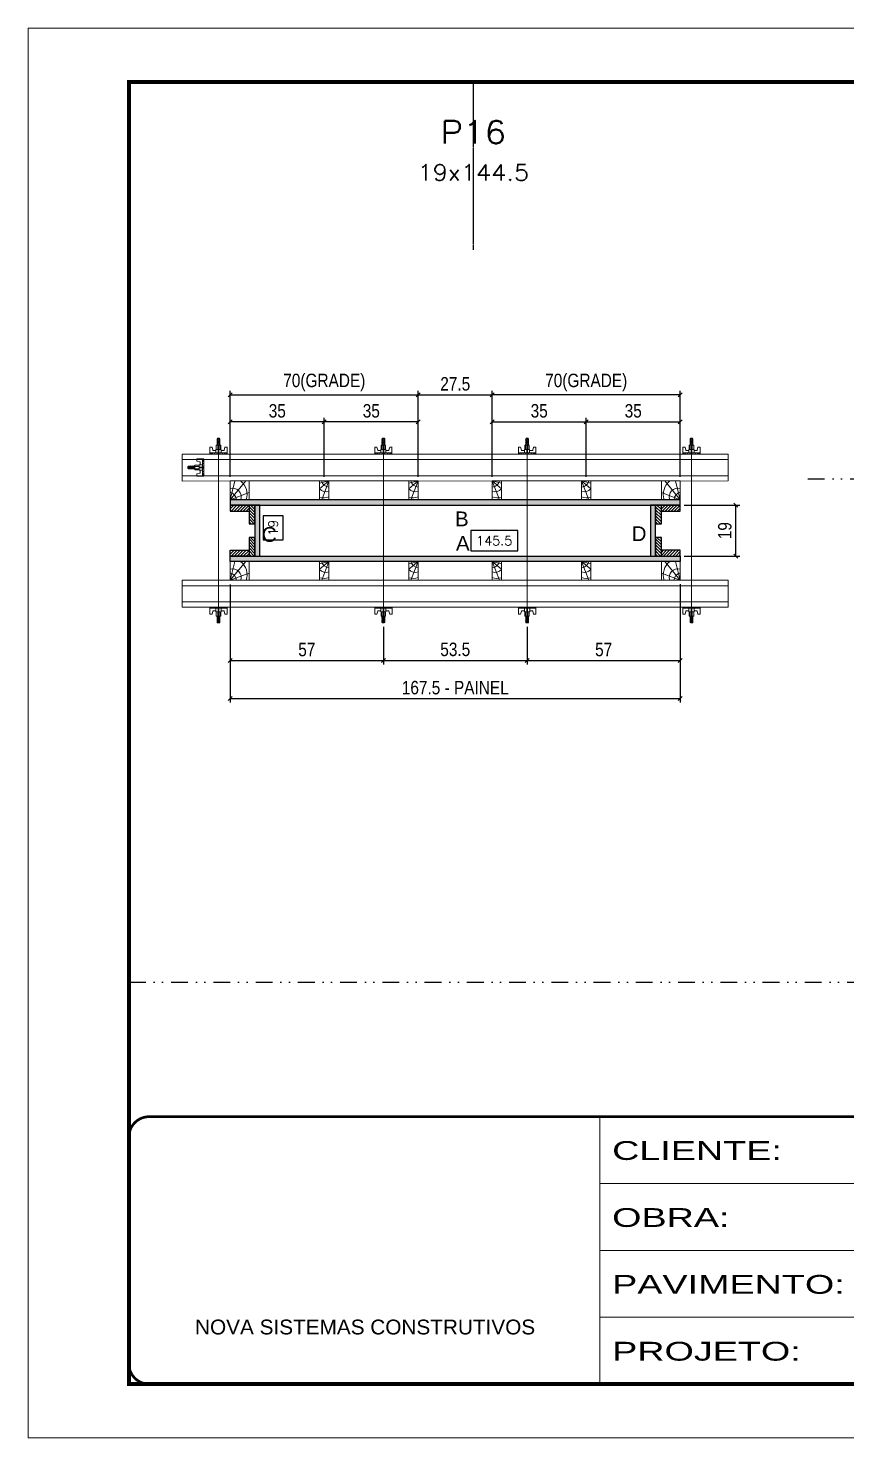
# Model space of a CAD drawing. Extents: x 14400 to 27878, y -21631 to 6985.
# Drawn here: x 19182 to 19791, y -957 to 93 of the extents above; entities that cross this region are included whole.
import ezdxf
from ezdxf.enums import TextEntityAlignment as Align

# ---------------------------------------------------------------- set-up
doc = ezdxf.new("R2010")
doc.units = 0
for name, pattern in [('CONTINUO', [0]), ('DASHED', [0.75, 0.5, -0.25]), ('DIVIDE2', [0.625, 0.25, -0.125, 0, -0.125, 0, -0.125]), ('HIDDEN', [0.375, 0.25, -0.125])]:
    doc.linetypes.add(name, pattern=pattern)
for name, color, linetype in [('CHAPA', 1, 'Continuous'), ('COTA', 241, 'Continuous'), ('MEIO_PONT', 93, 'Continuous'), ('Nível', 160, 'Continuous'), ('SARRAFO', 251, 'Continuous'), ('Texto de Titulo', 7, 'Continuous'), ('Texto Qtd Sarr', 242, 'Continuous'), ('TEXTO_GERAL', 7, 'Continuous')]:
    doc.layers.add(name, color=color, linetype=linetype)
for name, color, linetype, lineweight in [('Folhas', 255, 'Continuous', 9), ('Hachura', 251, 'Continuous', 9), ('Madeira', 126, 'Continuous', 18), ('Perfil Metálico', 224, 'Continuous', 18), ('SARRAFO DE PRESSAO', 251, 'DASHED', 9), ('Texto Seção', 7, 'Continuous', 15)]:
    doc.layers.add(name, color=color, linetype=linetype, lineweight=lineweight)
doc.styles.add('ARIAL', font='arial.ttf')
doc.styles.add('COTA TECNICA 2X', font='techl___.ttf', dxfattribs={"height": 10})
doc.styles.add('ROMANS', font='romans.shx')
doc.styles.add('Tecnologia', font='')
doc.styles.get('Tecnologia').set_extended_font_data('Forgotten Futurist')
doc.dimstyles.new('SECAO PILAR', dxfattribs={"dimtxt": 10, "dimasz": 3, "dimexe": 3, "dimexo": 3, "dimgap": 3, "dimtad": 1, "dimdec": 1, "dimlfac": 0.5, "dimzin": 12, "dimdsep": 46, "dimtxsty": 'COTA TECNICA 2X', "dimblk1": 'OBLIQUE', "dimblk2": 'OBLIQUE', "dimsah": 1, "dimcen": 0.9, "dimclrd": 256, "dimclre": 256, "dimclrt": 256, "dimadec": 1, "dimazin": 3, "dimtfac": 1, "dimtdec": 1, "dimtmove": 0, "dimatfit": 3, "dimfxl": 1, "dimtolj": 1, "dimtzin": 12, "dimarcsym": 0})
doc.dimstyles.new('SECÇÃO 2', dxfattribs={"dimtxt": 7, "dimasz": 6, "dimexe": 0.18, "dimexo": 2, "dimgap": -4, "dimtad": 3, "dimdec": 1, "dimlfac": 0.5, "dimzin": 12, "dimdsep": 46, "dimtxsty": 'ROMANS', "dimblk": 'ARCHTICK', "dimcen": 0.09, "dimse1": 1, "dimse2": 1, "dimsd1": 1, "dimsd2": 1, "dimclrd": 180, "dimclre": 5, "dimclrt": 1, "dimadec": 0, "dimazin": 3, "dimtfac": 1, "dimtdec": 1, "dimtofl": 0, "dimtmove": 0, "dimatfit": 3, "dimldrblk": 'ARCHTICK', "dimfxl": 1, "dimtolj": 1, "dimtzin": 0, "dimarcsym": 0})
pattern_1 = [(225, (10208.4144, -23191.3835), (1.12253202, -1.12253202), [])]

# ---------------------------------------------------------------- blocks, each defined once
blk = doc.blocks.new('9999999999')
at = {"color": 30, "linetype": 'CONTINUO'}
for p, q in [((98564.6, 34230.2), (98564.6, 34429.4)), ((98564.6, 34379.6), (99584, 34379.6)), ((98564.6, 34329.8), (99488, 34329.8)), ((98564.6, 34280), (99488, 34280))]:
    blk.add_line(p, q, dxfattribs=at)
at = {"color": 30, "linetype": 'CONTINUO', "const_width": 2}
blk.add_lwpolyline([(99584, 34230.2), (99584, 34414.4, 0.414214), (99569, 34429.4), (98229, 34429.4, 0.414214), (98214, 34414.4), (98214, 34245.2, 0.414214), (98229, 34230.2), (99584, 34230.2)], format="xyb", dxfattribs=at)
at = {"layer": 'Folhas'}
blk.add_lwpolyline([(98139, 34190.2), (99624, 34190.2), (99624, 35240.2), (98139, 35240.2)], close=True, dxfattribs=at)
at = {"layer": 'Folhas', "color": 30, "const_width": 3}
blk.add_lwpolyline([(98214, 34230.2), (99584, 34230.2), (99584, 35200.2), (98214, 35200.2)], close=True, dxfattribs=at)
at = {"color": 7, "linetype": 'Continuous', "ltscale": 5, "style": 'ARIAL'}
blk.add_text('NOVA SISTEMAS CONSTRUTIVOS', height=11.059, dxfattribs=at).set_placement((98263.2, 34267.2))
at = {"layer": 'Folhas', "color": 7, "style": 'Tecnologia', "width": 1.5}
for s, p in [('CLIENTE:', (98573.7, 34397.2)), ('OBRA:', (98573.7, 34347.3)), ('PAVIMENTO:', (98573.7, 34297.5)), ('PROJETO:', (98573.7, 34247.7))]:
    blk.add_text(s, height=14, dxfattribs=at).set_placement(p)
blk = doc.blocks.new('*D3166')
at = {"layer": 'COTA', "color": 180, "lineweight": -2, "transparency": 16777216}
for p, q in [((19371.8, -269.9), (19356.8, -269.9)), ((19356.8, -269.9), (19356.8, -287.9)), ((19371.8, -287.9), (19371.8, -269.9)), ((19356.8, -287.9), (19371.8, -287.9))]:
    blk.add_line(p, q, dxfattribs=at)
at = {"layer": 'Defpoints', "color": 0, "transparency": 16777216}
for p in [(19371.7, -262), (19371.7, -300), (19375.8, -300)]:
    blk.add_point(p, dxfattribs=at)
at = {"layer": 'COTA', "color": 1, "transparency": 16777216, "insert": (19364.3, -278.9), "char_height": 7, "attachment_point": 5, "rotation": 90, "style": 'ROMANS'}
blk.add_mtext('\\A1;19', dxfattribs=at)
blk = doc.blocks.new('_ArchTick')
at = {"color": 0, "linetype": 'ByBlock', "const_width": 0.15}
blk.add_lwpolyline([(-0.5, -0.5), (0.5, 0.5)], dxfattribs=at)
blk = doc.blocks.new('*D3167')
at = {"layer": 'COTA', "color": 180, "lineweight": -2, "transparency": 16777216}
for p, q in [((19546.4, -281), (19511.4, -281)), ((19511.4, -281), (19511.4, -296)), ((19546.4, -296), (19546.4, -281)), ((19511.4, -296), (19546.4, -296))]:
    blk.add_line(p, q, dxfattribs=at)
at = {"layer": 'Defpoints', "color": 0, "transparency": 16777216}
for p in [(19354.4, -300), (19645.4, -300), (19645.4, -300)]:
    blk.add_point(p, dxfattribs=at)
at = {"layer": 'COTA', "color": 1, "transparency": 16777216, "insert": (19528.9, -288.5), "char_height": 7, "attachment_point": 5, "style": 'ROMANS'}
blk.add_mtext('\\A1;145.5', dxfattribs=at)
blk = doc.blocks.new('_Oblique')
at = {"color": 0, "linetype": 'ByBlock', "lineweight": -2}
blk.add_line((-0.5, -0.5), (0.5, 0.5), dxfattribs=at)
blk = doc.blocks.new('*D3168')
at = {"layer": 'COTA', "lineweight": -2, "transparency": 16777216}
for p, q in [((19332.4, -321), (19332.4, -409.1)), ((19667.4, -320.9), (19667.4, -409.1)), ((19332.4, -406.1), (19667.4, -406.1))]:
    blk.add_line(p, q, dxfattribs=at)
at = {"layer": 'Defpoints', "color": 0, "transparency": 16777216}
for p in [(19332.4, -318), (19667.4, -317.9), (19667.4, -406.1)]:
    blk.add_point(p, dxfattribs=at)
at = {"layer": 'COTA', "lineweight": -2, "transparency": 16777216, "xscale": 3, "yscale": 3, "zscale": 3, "rotation": 180}
blk.add_blockref('_Oblique', (19332.4, -406.1), dxfattribs=at)
at = {"layer": 'COTA', "lineweight": -2, "transparency": 16777216, "xscale": 3, "yscale": 3, "zscale": 3}
blk.add_blockref('_Oblique', (19667.4, -406.1), dxfattribs=at)
at = {"layer": 'COTA', "transparency": 16777216, "insert": (19499.9, -398), "char_height": 10, "attachment_point": 5, "style": 'COTA TECNICA 2X'}
blk.add_mtext('\\A1;167.5 - PAINEL', dxfattribs=at)
blk = doc.blocks.new('*D3169')
at = {"layer": 'COTA', "lineweight": -2, "transparency": 16777216}
for p, q in [((19332.4, -321), (19332.4, -380.7)), ((19446.4, -352.7), (19446.4, -380.7)), ((19332.4, -377.7), (19446.4, -377.7))]:
    blk.add_line(p, q, dxfattribs=at)
at = {"layer": 'Defpoints', "color": 0, "transparency": 16777216}
for p in [(19332.4, -318), (19446.4, -349.7), (19446.4, -377.7)]:
    blk.add_point(p, dxfattribs=at)
at = {"layer": 'COTA', "lineweight": -2, "transparency": 16777216, "xscale": 3, "yscale": 3, "zscale": 3, "rotation": 180}
blk.add_blockref('_Oblique', (19332.4, -377.7), dxfattribs=at)
at = {"layer": 'COTA', "lineweight": -2, "transparency": 16777216, "xscale": 3, "yscale": 3, "zscale": 3}
blk.add_blockref('_Oblique', (19446.4, -377.7), dxfattribs=at)
at = {"layer": 'COTA', "transparency": 16777216, "insert": (19389.4, -369.6), "char_height": 10, "attachment_point": 5, "style": 'COTA TECNICA 2X'}
blk.add_mtext('\\A1;57', dxfattribs=at)
blk = doc.blocks.new('*D3170')
at = {"layer": 'COTA', "lineweight": -2, "transparency": 16777216}
for p, q in [((19667.4, -321), (19667.4, -380.7)), ((19553.4, -352.7), (19553.4, -380.7)), ((19553.4, -377.7), (19667.4, -377.7))]:
    blk.add_line(p, q, dxfattribs=at)
at = {"layer": 'Defpoints', "color": 0, "transparency": 16777216}
for p in [(19667.4, -318), (19553.4, -349.7), (19667.4, -377.7)]:
    blk.add_point(p, dxfattribs=at)
at = {"layer": 'COTA', "lineweight": -2, "transparency": 16777216, "xscale": 3, "yscale": 3, "zscale": 3, "rotation": 180}
blk.add_blockref('_Oblique', (19553.4, -377.7), dxfattribs=at)
at = {"layer": 'COTA', "lineweight": -2, "transparency": 16777216, "xscale": 3, "yscale": 3, "zscale": 3}
blk.add_blockref('_Oblique', (19667.4, -377.7), dxfattribs=at)
at = {"layer": 'COTA', "transparency": 16777216, "insert": (19610.4, -369.6), "char_height": 10, "attachment_point": 5, "style": 'COTA TECNICA 2X'}
blk.add_mtext('\\A1;57', dxfattribs=at)
blk = doc.blocks.new('C')
at = {"layer": 'Hachura', "color": 0}
for p, q in [((0, 3.22), (0, -3.22)), ((0.45, 3.22), (0, 3.22)), ((0.46, 3.16), (0, 3.16)), ((0.46, 3.05), (0, 3.05)), ((0.46, 2.88), (0, 2.88)), ((0, 2.75), (0, -1.16)), ((0.46, 2.65), (0, 2.65)), ((0.46, 2.23), (0, 2.23)), ((0.46, 1.51), (0, 1.51)), ((0.39, 0.49), (0.17, 0.49)), ((0.45, -3.23), (0.45, 3.22)), ((0.45, 3.22), (2.58, 3.22)), ((1.74, 0.97), (0.45, 0.97)), ((1.45, 0.1), (0.45, 0.1)), ((1.35, 1.94), (1.35, 0.96)), ((2.58, 2.39), (1.47, 2.09)), ((1.74, -0.97), (1.74, 0.97)), ((1.74, 0.97), (1.74, 0.84)), ((1.74, 0.97), (1.74, 0.84)), ((1.74, 0.84), (3.35, 0.84)), ((3.35, 0.45), (1.74, 0.45)), ((2.58, 3.22), (2.58, 2.39)), ((3.32, 0.84), (3.32, -0.84)), ((3.35, 0.84), (3.35, -0.84)), ((3.68, 0.45), (3.35, 0.45)), ((3.84, -0.52), (3.35, 0.45)), ((3.35, 0.06), (3.67, -0.57)), ((3.68, 0.45), (4.16, -0.52)), ((3.72, 0.5), (4.25, -0.57)), ((4.37, -0.55), (3.83, 0.53)), ((4.15, 0.45), (3.93, 0.45)), ((4.42, -0.52), (3.93, 0.45)), ((4.15, 0.45), (4.26, 0.45)), ((4.26, 0.45), (4.74, -0.52)), ((4.3, 0.5), (4.83, -0.57)), ((4.95, -0.55), (4.41, 0.53)), ((4.51, 0.45), (4.84, 0.45)), ((5, -0.52), (4.51, 0.45)), ((4.84, 0.45), (5.32, -0.52)), ((4.88, 0.5), (5.41, -0.57)), ((5.53, -0.55), (4.99, 0.53)), ((5.58, -0.52), (5.09, 0.45)), ((5.42, 0.45), (5.09, 0.45)), ((5.58, -0.52), (5.09, 0.45)), ((5.42, 0.45), (5.74, -0.19)), ((5.46, 0.5), (5.74, -0.07)), ((5.74, 0.19), (5.57, 0.53)), ((5.74, 0.32), (5.68, 0.45)), ((5.68, 0.45), (5.74, 0.45)), ((5.74, 0.45), (5.9, 0.29)), ((5.74, 0.45), (5.74, -0.52)), ((5.9, -0.36), (5.9, 0.29)), ((0.45, 0), (0, 0)), ((0.46, -1.52), (0, -1.52)), ((0.46, -2.23), (0, -2.23)), ((0.46, -2.65), (0, -2.65)), ((0.46, -2.88), (0, -2.88)), ((0.46, -3.05), (0, -3.05)), ((0.46, -3.16), (0, -3.16)), ((0, -3.22), (2.57, -3.22)), ((0.08, -0.48), (0.29, -0.48)), ((0.29, -0.48), (0.4, -0.48)), ((0.45, 0), (0.45, -0.97)), ((0.45, -0.16), (1.45, -0.16)), ((0.45, -0.65), (0.45, -0.32)), ((0.45, -3.23), (0.45, -0.65)), ((0.45, -0.97), (1.74, -0.97)), ((1.35, -1.94), (1.35, -0.97)), ((2.58, -2.39), (1.47, -2.1)), ((3.35, -0.32), (1.74, -0.32)), ((3.35, -0.84), (1.74, -0.84)), ((2.58, -3.23), (2.58, -2.39)), ((3.35, -0.07), (3.58, -0.52)), ((3.35, -0.52), (3.58, -0.52)), ((3.84, -0.52), (4.16, -0.52)), ((4.42, -0.52), (4.74, -0.52)), ((4.63, -0.52), (4.74, -0.52)), ((5, -0.52), (5.32, -0.52)), ((5.58, -0.52), (5.74, -0.52)), ((5.74, -0.52), (5.9, -0.36)), ((5.74, -0.52), (5.74, -0.52))]:
    blk.add_line(p, q, dxfattribs=at)
for centre, radius, start, end in [((1.52, 1.94), 0.161, 104.7436, 180), ((1.44, -0.03), 0.129, 272.695, 87.305), ((3.81, 0.39), 0.143, 25.5688, 154.4312), ((4.39, 0.39), 0.143, 25.5688, 154.4312), ((4.97, 0.39), 0.143, 25.5688, 154.4312), ((5.55, 0.39), 0.143, 25.5688, 154.4312), ((0.17, -0.37), 0.174, 221.744, 317.8592), ((1.52, -1.94), 0.161, 180, 255.2564), ((3.71, -0.4), 0.174, 222.1408, 318.256), ((4.29, -0.4), 0.174, 222.1408, 318.256), ((4.87, -0.4), 0.174, 222.1408, 318.256), ((5.45, -0.4), 0.174, 222.1408, 318.256), ((5.61, -0.4), 0.174, 317.8592, 318.256)]:
    blk.add_arc(centre, radius, start, end, dxfattribs=at)
blk = doc.blocks.new('*D3171')
at = {"layer": 'COTA', "lineweight": -2, "transparency": 16777216}
for p, q in [((19446.4, -352.7), (19446.4, -380.7)), ((19553.4, -352.7), (19553.4, -380.7)), ((19446.4, -377.7), (19553.4, -377.7))]:
    blk.add_line(p, q, dxfattribs=at)
at = {"layer": 'Defpoints', "color": 0, "transparency": 16777216}
for p in [(19446.4, -349.7), (19553.4, -349.7), (19553.4, -377.7)]:
    blk.add_point(p, dxfattribs=at)
at = {"layer": 'COTA', "lineweight": -2, "transparency": 16777216, "xscale": 3, "yscale": 3, "zscale": 3, "rotation": 180}
blk.add_blockref('_Oblique', (19446.4, -377.7), dxfattribs=at)
at = {"layer": 'COTA', "lineweight": -2, "transparency": 16777216, "xscale": 3, "yscale": 3, "zscale": 3}
blk.add_blockref('_Oblique', (19553.4, -377.7), dxfattribs=at)
at = {"layer": 'COTA', "transparency": 16777216, "insert": (19499.9, -369.5), "char_height": 10, "attachment_point": 5, "style": 'COTA TECNICA 2X'}
blk.add_mtext('\\A1;53.5', dxfattribs=at)
blk = doc.blocks.new('*D3172')
at = {"layer": 'COTA', "lineweight": -2, "transparency": 16777216}
for p, q in [((19527.4, -241), (19527.4, -197)), ((19597.4, -241), (19597.4, -197)), ((19527.4, -200), (19597.4, -200))]:
    blk.add_line(p, q, dxfattribs=at)
at = {"layer": 'Defpoints', "color": 0, "transparency": 16777216}
for p in [(19597.4, -200), (19527.4, -244), (19597.4, -244)]:
    blk.add_point(p, dxfattribs=at)
at = {"layer": 'COTA', "lineweight": -2, "transparency": 16777216, "xscale": 3, "yscale": 3, "zscale": 3, "rotation": 180}
blk.add_blockref('_Oblique', (19527.4, -200), dxfattribs=at)
at = {"layer": 'COTA', "lineweight": -2, "transparency": 16777216, "xscale": 3, "yscale": 3, "zscale": 3}
blk.add_blockref('_Oblique', (19597.4, -200), dxfattribs=at)
at = {"layer": 'COTA', "transparency": 16777216, "insert": (19562.4, -191.8), "char_height": 10, "attachment_point": 5, "style": 'COTA TECNICA 2X'}
blk.add_mtext('\\A1;35', dxfattribs=at)
blk = doc.blocks.new('*D3173')
at = {"layer": 'COTA', "lineweight": -2, "transparency": 16777216}
for p, q in [((19597.4, -241), (19597.4, -197)), ((19667.4, -241), (19667.4, -197)), ((19597.4, -200), (19667.4, -200))]:
    blk.add_line(p, q, dxfattribs=at)
at = {"layer": 'Defpoints', "color": 0, "transparency": 16777216}
for p in [(19667.4, -200), (19597.4, -244), (19667.4, -244)]:
    blk.add_point(p, dxfattribs=at)
at = {"layer": 'COTA', "lineweight": -2, "transparency": 16777216, "xscale": 3, "yscale": 3, "zscale": 3, "rotation": 180}
blk.add_blockref('_Oblique', (19597.4, -200), dxfattribs=at)
at = {"layer": 'COTA', "lineweight": -2, "transparency": 16777216, "xscale": 3, "yscale": 3, "zscale": 3}
blk.add_blockref('_Oblique', (19667.4, -200), dxfattribs=at)
at = {"layer": 'COTA', "transparency": 16777216, "insert": (19632.4, -191.8), "char_height": 10, "attachment_point": 5, "style": 'COTA TECNICA 2X'}
blk.add_mtext('\\A1;35', dxfattribs=at)
blk = doc.blocks.new('*D3174')
at = {"layer": 'COTA', "lineweight": -2, "transparency": 16777216}
for p, q in [((19527.4, -241), (19527.4, -176.9)), ((19667.4, -241), (19667.4, -176.9)), ((19667.4, -179.9), (19527.4, -179.9))]:
    blk.add_line(p, q, dxfattribs=at)
at = {"layer": 'Defpoints', "color": 0, "transparency": 16777216}
for p in [(19527.4, -179.9), (19527.4, -244), (19667.4, -244)]:
    blk.add_point(p, dxfattribs=at)
at = {"layer": 'COTA', "lineweight": -2, "transparency": 16777216, "xscale": 3, "yscale": 3, "zscale": 3, "rotation": 180}
blk.add_blockref('_Oblique', (19527.4, -179.9), dxfattribs=at)
at = {"layer": 'COTA', "lineweight": -2, "transparency": 16777216, "xscale": 3, "yscale": 3, "zscale": 3}
blk.add_blockref('_Oblique', (19667.4, -179.9), dxfattribs=at)
at = {"layer": 'COTA', "transparency": 16777216, "insert": (19597.4, -170.6), "char_height": 10, "attachment_point": 5, "style": 'COTA TECNICA 2X'}
blk.add_mtext('\\A1;70(GRADE)', dxfattribs=at)
blk = doc.blocks.new('*D3175')
at = {"layer": 'COTA', "lineweight": -2, "transparency": 16777216}
for p, q in [((19670.4, -262), (19711.7, -262)), ((19708.7, -300), (19708.7, -262)), ((19670.4, -300), (19711.7, -300))]:
    blk.add_line(p, q, dxfattribs=at)
at = {"layer": 'Defpoints', "color": 0, "transparency": 16777216}
for p in [(19667.4, -262), (19708.7, -262), (19667.4, -300)]:
    blk.add_point(p, dxfattribs=at)
at = {"layer": 'COTA', "lineweight": -2, "transparency": 16777216, "xscale": 3, "yscale": 3, "zscale": 3}
for p, rotation in [((19708.7, -262), 90), ((19708.7, -300), 270)]:
    blk.add_blockref('_Oblique', p, dxfattribs=dict(at, rotation=rotation))
at = {"layer": 'COTA', "transparency": 16777216, "insert": (19700.6, -281), "char_height": 10, "attachment_point": 5, "rotation": 90, "style": 'COTA TECNICA 2X'}
blk.add_mtext('\\A1;19', dxfattribs=at)
blk = doc.blocks.new('PONTALETE')
at = {"layer": 'Madeira'}
for q in [(2.71, 7), (7, 5.76), (7, 1.74)]:
    blk.add_line((0, 0), q, dxfattribs=at)
blk.add_lwpolyline([(0, 0), (7, 0), (7, 7), (0, 7)], close=True, dxfattribs=at)
for centre, radius, start, end in [((2.04, 0.06), 6.23, 37.2818, 109.0913), ((1.09, 0.9), 3.19, 343.603, 109.9847), ((-0.21, -0.78), 3.09, 14.6322, 86.0383)]:
    blk.add_arc(centre, radius, start, end, dxfattribs=at)
blk = doc.blocks.new('MEIO PONTALETE')
at = {"layer": 'Madeira'}
for q in [(2.71, 7), (3.5, 2.88), (3.5, 0.87)]:
    blk.add_line((0, 0), q, dxfattribs=at)
blk.add_lwpolyline([(0, 0), (3.5, 0), (3.5, 7), (0, 7)], close=True, dxfattribs=at)
for centre, radius, start, end in [((2.04, 0.06), 6.23, 76.4499, 109.0913), ((1.09, 0.9), 3.19, 40.9063, 109.9847), ((-0.21, -0.78), 3.09, 14.6322, 86.0383)]:
    blk.add_arc(centre, radius, start, end, dxfattribs=at)
blk = doc.blocks.new('titulo1')
at = {"layer": 'Defpoints', "color": 252, "linetype": 'HIDDEN', "ltscale": 2}
blk.add_line((0, 0), (0, 125), dxfattribs=at)
at = {"layer": 'Defpoints', "style": 'ROMANS', "oblique": 15}
blk.add_attdef('FOLHA', text='', height=10, dxfattribs=at).set_placement((0, 15.6), align=Align.MIDDLE_CENTER)
at = {"layer": 'Texto Qtd Sarr', "color": 3, "style": 'ROMANS', "oblique": 15}
for tag, height, p in [('TITULO', 17, (0, 71.4)), ('SEÇÃO', 12, (0, 41.5))]:
    blk.add_attdef(tag, text='', height=height, dxfattribs=at).set_placement(p, align=Align.MIDDLE_CENTER)
blk = doc.blocks.new('*D3176')
at = {"layer": 'COTA', "lineweight": -2, "transparency": 16777216}
for p, q in [((19402.4, -241), (19402.4, -197)), ((19472.4, -241), (19472.4, -197)), ((19472.4, -200), (19402.4, -200))]:
    blk.add_line(p, q, dxfattribs=at)
at = {"layer": 'Defpoints', "color": 0, "transparency": 16777216}
for p in [(19402.4, -200), (19402.4, -244), (19472.4, -244)]:
    blk.add_point(p, dxfattribs=at)
at = {"layer": 'COTA', "lineweight": -2, "transparency": 16777216, "xscale": 3, "yscale": 3, "zscale": 3, "rotation": 180}
blk.add_blockref('_Oblique', (19402.4, -200), dxfattribs=at)
at = {"layer": 'COTA', "lineweight": -2, "transparency": 16777216, "xscale": 3, "yscale": 3, "zscale": 3}
blk.add_blockref('_Oblique', (19472.4, -200), dxfattribs=at)
at = {"layer": 'COTA', "transparency": 16777216, "insert": (19437.4, -191.8), "char_height": 10, "attachment_point": 5, "style": 'COTA TECNICA 2X'}
blk.add_mtext('\\A1;35', dxfattribs=at)
blk = doc.blocks.new('*D3177')
at = {"layer": 'COTA', "lineweight": -2, "transparency": 16777216}
for p, q in [((19332.4, -241), (19332.4, -197)), ((19402.4, -241), (19402.4, -197)), ((19402.4, -200), (19332.4, -200))]:
    blk.add_line(p, q, dxfattribs=at)
at = {"layer": 'Defpoints', "color": 0, "transparency": 16777216}
for p in [(19332.4, -200), (19332.4, -244), (19402.4, -244)]:
    blk.add_point(p, dxfattribs=at)
at = {"layer": 'COTA', "lineweight": -2, "transparency": 16777216, "xscale": 3, "yscale": 3, "zscale": 3, "rotation": 180}
blk.add_blockref('_Oblique', (19332.4, -200), dxfattribs=at)
at = {"layer": 'COTA', "lineweight": -2, "transparency": 16777216, "xscale": 3, "yscale": 3, "zscale": 3}
blk.add_blockref('_Oblique', (19402.4, -200), dxfattribs=at)
at = {"layer": 'COTA', "transparency": 16777216, "insert": (19367.4, -191.8), "char_height": 10, "attachment_point": 5, "style": 'COTA TECNICA 2X'}
blk.add_mtext('\\A1;35', dxfattribs=at)
blk = doc.blocks.new('*D3178')
at = {"layer": 'COTA', "lineweight": -2, "transparency": 16777216}
for p, q in [((19332.4, -241), (19332.4, -176.9)), ((19472.4, -241), (19472.4, -176.9)), ((19332.4, -179.9), (19472.4, -179.9))]:
    blk.add_line(p, q, dxfattribs=at)
at = {"layer": 'Defpoints', "color": 0, "transparency": 16777216}
for p in [(19472.4, -179.9), (19332.4, -244), (19472.4, -244)]:
    blk.add_point(p, dxfattribs=at)
at = {"layer": 'COTA', "lineweight": -2, "transparency": 16777216, "xscale": 3, "yscale": 3, "zscale": 3, "rotation": 180}
blk.add_blockref('_Oblique', (19332.4, -179.9), dxfattribs=at)
at = {"layer": 'COTA', "lineweight": -2, "transparency": 16777216, "xscale": 3, "yscale": 3, "zscale": 3}
blk.add_blockref('_Oblique', (19472.4, -179.9), dxfattribs=at)
at = {"layer": 'COTA', "transparency": 16777216, "insert": (19402.4, -170.6), "char_height": 10, "attachment_point": 5, "style": 'COTA TECNICA 2X'}
blk.add_mtext('\\A1;70(GRADE)', dxfattribs=at)
blk = doc.blocks.new('*D3179')
at = {"layer": 'COTA', "lineweight": -2, "transparency": 16777216}
for p, q in [((19472.4, -241), (19472.4, -176.9)), ((19527.4, -241), (19527.4, -176.9)), ((19472.4, -179.9), (19527.4, -179.9))]:
    blk.add_line(p, q, dxfattribs=at)
at = {"layer": 'Defpoints', "color": 0, "transparency": 16777216}
for p in [(19527.4, -179.9), (19472.4, -244), (19527.4, -244)]:
    blk.add_point(p, dxfattribs=at)
at = {"layer": 'COTA', "lineweight": -2, "transparency": 16777216, "xscale": 3, "yscale": 3, "zscale": 3, "rotation": 180}
blk.add_blockref('_Oblique', (19472.4, -179.9), dxfattribs=at)
at = {"layer": 'COTA', "lineweight": -2, "transparency": 16777216, "xscale": 3, "yscale": 3, "zscale": 3}
blk.add_blockref('_Oblique', (19527.4, -179.9), dxfattribs=at)
at = {"layer": 'COTA', "transparency": 16777216, "insert": (19499.9, -171.7), "char_height": 10, "attachment_point": 5, "style": 'COTA TECNICA 2X'}
blk.add_mtext('\\A1;27.5', dxfattribs=at)

msp = doc.modelspace()

# ---------------------------------------------------------------- hatches: boundary and pattern name
at = {"layer": 'Hachura'}
h = msp.add_hatch(color=256, dxfattribs=at)
h.dxf.hatch_style = 1
h.paths.add_polyline_path([(19667.37, -261.98), (19667.37, -257.98), (19332.37, -257.98), (19332.37, -261.98)])
h = msp.add_hatch(dxfattribs=at)
h.set_pattern_fill('ANSI31', color=256, scale=0.5, angle=180, style=0)
h.set_pattern_definition(pattern_1)
h.paths.add_polyline_path([(19346.37, -261.98), (19346.37, -266.38), (19332.37, -266.38), (19332.37, -261.98)])
h = msp.add_hatch(dxfattribs=at)
h.set_pattern_fill('ANSI31', color=256, scale=0.5, angle=270, style=0)
h.set_pattern_definition([(315, (42242.1744, -9764.9272), (1.12253202, 1.12253202), [])])
h.paths.add_polyline_path([(19350.77, -275.98), (19346.37, -275.98), (19346.37, -261.98), (19350.77, -261.98)])
h = msp.add_hatch(color=256, dxfattribs=at)
h.dxf.hatch_style = 1
h.paths.add_polyline_path([(19350.77, -299.98), (19354.37, -299.98), (19354.37, -261.98), (19350.77, -261.98)])
h = msp.add_hatch(color=256, dxfattribs=at)
h.dxf.hatch_style = 1
h.paths.add_polyline_path([(19645.37, -299.98), (19648.97, -299.98), (19648.97, -261.98), (19645.37, -261.98)])
h = msp.add_hatch(dxfattribs=at)
h.set_pattern_fill('ANSI31', color=256, scale=0.5, angle=270, style=0)
h.set_pattern_definition([(315, (42544.7744, -9764.9272), (1.12253202, 1.12253202), [])])
h.paths.add_polyline_path([(19653.37, -275.98), (19648.97, -275.98), (19648.97, -261.98), (19653.37, -261.98)])
h = msp.add_hatch(dxfattribs=at)
h.set_pattern_fill('ANSI31', color=256, scale=0.5, angle=180, style=0)
h.set_pattern_definition([(225, (10529.4144, -23191.3835), (1.12253202, -1.12253202), [])])
h.paths.add_polyline_path([(19667.37, -261.98), (19667.37, -266.38), (19653.37, -266.38), (19653.37, -261.98)])
h = msp.add_hatch(dxfattribs=at)
h.set_pattern_fill('ANSI31', color=256, scale=0.5, angle=270, style=0)
h.set_pattern_definition([(315, (42242.1744, -9788.9272), (1.12253202, 1.12253202), [])])
h.paths.add_polyline_path([(19350.77, -299.98), (19346.37, -299.98), (19346.37, -285.98), (19350.77, -285.98)])
h = msp.add_hatch(dxfattribs=at)
h.set_pattern_fill('ANSI31', color=256, scale=0.5, angle=270, style=0)
h.set_pattern_definition([(315, (42544.7744, -9788.9272), (1.12253202, 1.12253202), [])])
h.paths.add_polyline_path([(19653.37, -299.98), (19648.97, -299.98), (19648.97, -285.98), (19653.37, -285.98)])
h = msp.add_hatch(dxfattribs=at)
h.set_pattern_fill('ANSI31', color=256, scale=0.5, angle=180, style=0)
h.set_pattern_definition(pattern_1)
h.paths.add_polyline_path([(19346.37, -299.98), (19346.37, -295.58), (19332.37, -295.58), (19332.37, -299.98)])
h = msp.add_hatch(color=256, dxfattribs=at)
h.dxf.hatch_style = 1
h.paths.add_polyline_path([(19667.37, -299.98), (19667.37, -303.98), (19332.37, -303.98), (19332.37, -299.98)])
h = msp.add_hatch(dxfattribs=at)
h.set_pattern_fill('ANSI31', color=256, scale=0.5, angle=180, style=0)
h.set_pattern_definition([(225, (10164.4144, -23191.3835), (1.12253202, -1.12253202), [])])
h.paths.add_polyline_path([(19653.37, -299.98), (19653.37, -295.58), (19667.37, -295.58), (19667.37, -299.98)])

# ---------------------------------------------------------------- linework, layer by layer
at = {"layer": 'CHAPA'}
for points in [[(19667.37, -261.98), (19667.37, -257.98), (19332.37, -257.98), (19332.37, -261.98)], [(19350.77, -299.98), (19354.37, -299.98), (19354.37, -261.98), (19350.77, -261.98)], [(19645.37, -299.98), (19648.97, -299.98), (19648.97, -261.98), (19645.37, -261.98)], [(19667.37, -299.98), (19667.37, -303.98), (19332.37, -303.98), (19332.37, -299.98)]]:
    msp.add_lwpolyline(points, close=True, dxfattribs=at)
at = {"layer": 'Hachura'}
for p, q in [((19323.68, -348.75), (19323.68, -217)), ((19446.37, -348.75), (19446.37, -217)), ((19553.37, -348.75), (19553.37, -217)), ((19675.75, -348.75), (19675.76, -217))]:
    msp.add_line(p, q, dxfattribs=at)
at = {"layer": 'Madeira'}
for points in [[(19472.37, -257.98), (19472.37, -243.98), (19332.37, -243.98), (19332.37, -257.98)], [(19527.37, -257.98), (19527.37, -243.98), (19667.37, -243.98), (19667.37, -257.98)], [(19472.37, -317.98), (19472.37, -303.98), (19332.37, -303.98), (19332.37, -317.98)], [(19527.37, -317.98), (19527.37, -303.98), (19667.37, -303.98), (19667.37, -317.98)]]:
    msp.add_lwpolyline(points, close=True, dxfattribs=at)
at = {"layer": 'Nível', "color": 4, "linetype": 'DIVIDE2', "ltscale": 50}
for p, q in [((19762.39, -242.44), (20626.97, -242.44)), ((19256.97, -617.44), (20626.97, -617.44))]:
    msp.add_line(p, q, dxfattribs=at)
at = {"layer": 'Perfil Metálico'}
for p, q in [((19703.08, -228.04), (19296.65, -228.04)), ((19703.08, -240.04), (19296.65, -240.04)), ((19703.08, -321.98), (19296.65, -321.98)), ((19703.08, -333.98), (19296.65, -333.98))]:
    msp.add_line(p, q, dxfattribs=at)
for points in [[(19703.08, -243.97), (19703.08, -223.97), (19296.65, -224.04), (19296.65, -244.04)], [(19296.65, -317.98), (19296.65, -337.98), (19703.08, -337.92), (19703.08, -317.92)]]:
    msp.add_lwpolyline(points, close=True, dxfattribs=at)
at = {"layer": 'SARRAFO'}
for points in [[(19346.37, -261.98), (19332.37, -261.98), (19332.37, -266.38), (19346.37, -266.38)], [(19653.37, -266.38), (19667.37, -266.38), (19667.37, -261.98), (19653.37, -261.98)], [(19346.37, -299.98), (19332.37, -299.98), (19332.37, -295.58), (19346.37, -295.58)], [(19653.37, -299.98), (19667.37, -299.98), (19667.37, -295.58), (19653.37, -295.58)]]:
    msp.add_lwpolyline(points, dxfattribs=at)
for points in [[(19346.37, -261.98), (19346.37, -275.98), (19350.77, -275.98), (19350.77, -261.98)], [(19648.97, -261.98), (19648.97, -275.98), (19653.37, -275.98), (19653.37, -261.98)], [(19346.37, -285.98), (19346.37, -299.98), (19350.77, -299.98), (19350.77, -285.98)], [(19648.97, -285.98), (19648.97, -299.98), (19653.37, -299.98), (19653.37, -285.98)]]:
    msp.add_lwpolyline(points, close=True, dxfattribs=at)

# ---------------------------------------------------------------- block references
at = {"layer": 'Hachura', "linetype": 'Continuous', "yscale": 2, "zscale": 2}
for p, xscale, rotation in [((19323.69, -224), -2, 270), ((19446.36, -224), 2, 90.00000000000001), ((19553.36, -224), 2, 90.00000000000001), ((19675.75, -224), 2, 90.00000000000001), ((19312.68, -233.97), 2, 180), ((19323.68, -337.95), 2, 270), ((19446.37, -337.95), -2, 90), ((19553.37, -337.95), -2, 90), ((19675.75, -337.95), -2, 90)]:
    msp.add_blockref('C', p, dxfattribs=dict(at, xscale=xscale, rotation=rotation))
at = {"layer": 'MEIO_PONT'}
for name, p, xscale, yscale, zscale, rotation in [('PONTALETE', (19332.37, -257.98), -2, 2, 2, 270), ('MEIO PONTALETE', (19405.87, -243.98), 1.999999997962732, 1.999999997962732, 1.999999997962732, 180), ('MEIO PONTALETE', (19472.37, -243.98), 1.999999997962732, 1.999999997962732, 1.999999997962732, 180), ('MEIO PONTALETE', (19527.37, -243.98), -1.999999997962732, 1.999999997962732, 1.999999997962732, 180), ('MEIO PONTALETE', (19593.87, -243.98), -1.999999997962732, 1.999999997962732, 1.999999997962732, 180), ('PONTALETE', (19667.37, -257.98), 2, 2, 2, 89.99999999999997), ('PONTALETE', (19332.37, -317.98), -2, 2, 2, 270), ('MEIO PONTALETE', (19405.87, -303.98), 1.999999997962732, 1.999999997962732, 1.999999997962732, 180), ('MEIO PONTALETE', (19472.37, -303.98), 1.999999997962732, 1.999999997962732, 1.999999997962732, 180), ('MEIO PONTALETE', (19527.37, -303.98), -1.999999997962732, 1.999999997962732, 1.999999997962732, 180), ('MEIO PONTALETE', (19593.87, -303.98), -1.999999997962732, 1.999999997962732, 1.999999997962732, 180), ('PONTALETE', (19667.37, -317.98), 2, 2, 2, 89.99999999999997)]:
    msp.add_blockref(name, p, dxfattribs=dict(at, xscale=xscale, yscale=yscale, zscale=zscale, rotation=rotation))
at = {"layer": 'SARRAFO DE PRESSAO', "color": 6, "linetype": 'ByBlock'}
msp.add_blockref('9999999999', (-78957.01, -35146.93), dxfattribs=at)
at = {"layer": 'Texto Seção'}
ref = msp.add_blockref('titulo1', (19513.37, -71.72), dxfattribs=at)
ref.add_attrib('TITULO', 'P16', dxfattribs={"layer": 'Texto de Titulo', "color": 7, "height": 17, "style": 'ROMANS', "width": 1.1}).set_placement((19513.37, 15.78), align=Align.MIDDLE_CENTER)
ref.add_attrib('SEÇÃO', '19x144.5', dxfattribs={"layer": 'Texto de Titulo', "color": 7, "height": 12, "style": 'ROMANS', "width": 1.1}).set_placement((19513.37, -14.22), align=Align.MIDDLE_CENTER)

# ---------------------------------------------------------------- texts
at = {"layer": 'TEXTO_GERAL', "style": 'ARIAL'}
for s, p in [('B', (19504.77, -272.23)), ('C', (19361.38, -283.83)), ('D', (19636.73, -283.25)), ('A', (19505.51, -290.46))]:
    msp.add_text(s, height=11, dxfattribs=at).set_placement(p, align=Align.MIDDLE_CENTER)

# ---------------------------------------------------------------- dimensions: what is measured, and where the dimension line sits
at = {"layer": 'COTA'}
dim = msp.add_linear_dim(base=(19472.37, -179.85), p1=(19332.37, -243.98), p2=(19472.37, -243.98), angle=180, text='<>(GRADE)', dimstyle='SECAO PILAR', dxfattribs=at)
dim.commit()
dim.dimension.update_dxf_attribs({"geometry": '*D3178', "text_midpoint": (19402.37, -170.63)})
for base, p1, p2, picture, middle in [((19527.37, -179.85), (19472.37, -243.98), (19527.37, -244), '*D3179', (19499.87, -171.74)), ((19597.37, -200.05), (19527.37, -244), (19597.37, -243.98), '*D3172', (19562.37, -191.83)), ((19667.37, -200.05), (19597.37, -243.98), (19667.37, -243.98), '*D3173', (19632.37, -191.83)), ((19446.43, -377.71), (19332.37, -317.98), (19446.43, -349.75), '*D3169', (19389.4, -369.6)), ((19667.37, -377.71), (19553.43, -349.75), (19667.37, -317.98), '*D3170', (19610.4, -369.6)), ((19553.43, -377.71), (19446.43, -349.75), (19553.43, -349.75), '*D3171', (19499.93, -369.49))]:
    dim = msp.add_linear_dim(base=base, p1=p1, p2=p2, dimstyle='SECAO PILAR', dxfattribs=at)
    dim.commit()
    dim.dimension.update_dxf_attribs({"geometry": picture, "text_midpoint": middle})
for base, p1, p2, text, picture, middle in [((19527.37, -179.85), (19667.36, -243.98), (19527.37, -243.98), '<>(GRADE)', '*D3174', (19597.36, -170.63)), ((19667.37, -406.14), (19332.37, -317.97), (19667.37, -317.93), '<> - PAINEL', '*D3168', (19499.87, -398.03))]:
    dim = msp.add_linear_dim(base=base, p1=p1, p2=p2, text=text, dimstyle='SECAO PILAR', dxfattribs=at)
    dim.commit()
    dim.dimension.update_dxf_attribs({"geometry": picture, "text_midpoint": middle})
for base, p1, p2, angle, picture, middle in [((19332.37, -200.05), (19402.37, -243.98), (19332.37, -243.98), 180, '*D3177', (19367.37, -191.83)), ((19402.37, -200.05), (19472.37, -244), (19402.37, -243.98), 180, '*D3176', (19437.37, -191.83)), ((19708.67, -261.98), (19667.37, -299.98), (19667.37, -261.98), 90, '*D3175', (19700.58, -280.98))]:
    dim = msp.add_linear_dim(base=base, p1=p1, p2=p2, angle=angle, dimstyle='SECAO PILAR', dxfattribs=at)
    dim.commit()
    dim.dimension.update_dxf_attribs({"geometry": picture, "text_midpoint": middle})
dim = msp.add_linear_dim(base=(19375.78, -299.98), p1=(19371.69, -261.98), p2=(19371.69, -299.98), angle=270, dimstyle='SECÇÃO 2', dxfattribs=at)
dim.commit()
dim.dimension.update_dxf_attribs({"geometry": '*D3166', "text_midpoint": (19375.78, -278.9), "dimtype": 160})
dim = msp.add_linear_dim(base=(19645.37, -299.98), p1=(19354.37, -299.98), p2=(19645.37, -299.98), dimstyle='SECÇÃO 2', dxfattribs=at)
dim.commit()
dim.dimension.update_dxf_attribs({"geometry": '*D3167', "text_midpoint": (19528.92, -299.98), "dimtype": 160})

doc.saveas('drawing.dxf')
